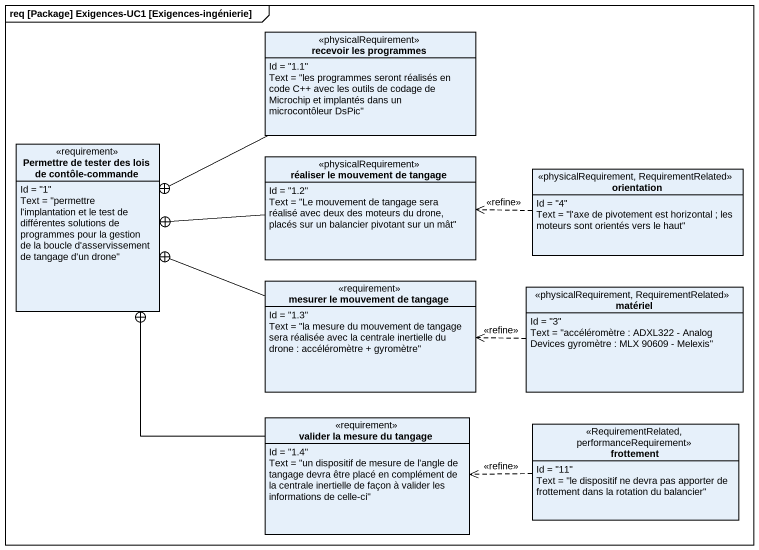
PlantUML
@startuml
mainframe req [Package] Exigences-UC1 [Exigences-ingénierie]
hide circle
hide empty members
class "recevoir les programmes" as recevoir_les_programmes <<physicalRequirement>> {
  Id = "1.1"
  Text = "les programmes seront réalisés en code C++ avec les outils de codage de Microchip et implantés dans un microcontôleur DsPic"
}
class "Permettre de tester des lois de contôle-commande" as Permettre_de_tester_des <<requirement>> {
  Id = "1"
  Text = "permettre l'implantation et le test de différentes solutions de programmes pour la gestion de la boucle d'asservissement de tangage d'un drone"
}
class "réaliser le mouvement de tangage" as réaliser_le_mouvement_de <<physicalRequirement>> {
  Id = "1.2"
  Text = "Le mouvement de tangage sera réalisé avec deux des moteurs du drone, placés sur un balancier pivotant sur un mât"
}
class orientation <<physicalRequirement, RequirementRelated>> {
  Id = "4"
  Text = "l'axe de pivotement est horizontal ; les moteurs sont orientés vers le haut"
}
class "mesurer le mouvement de tangage" as mesurer_le_mouvement_de <<requirement>> {
  Id = "1.3"
  Text = "la mesure du mouvement de tangage sera réalisée avec la centrale inertielle du drone : accéléromètre + gyromètre"
}
class matériel <<physicalRequirement, RequirementRelated>> {
  Id = "3"
  Text = "accéléromètre : ADXL322 - Analog Devices gyromètre : MLX 90609 - Melexis"
}
class "valider la mesure du tangage" as valider_la_mesure_du_tangage <<requirement>> {
  Id = "1.4"
  Text = "un dispositif de mesure de l'angle de tangage devra être placé en complément de la centrale inertielle de façon à valider les informations de celle-ci"
}
class frottement <<RequirementRelated, performanceRequirement>> {
  Id = "11"
  Text = "le dispositif ne devra pas apporter de frottement dans la rotation du balancier"
}
recevoir_les_programmes -left-+ Permettre_de_tester_des
réaliser_le_mouvement_de -left-+ Permettre_de_tester_des
orientation .left.> réaliser_le_mouvement_de : <<refine>>
mesurer_le_mouvement_de -left-+ Permettre_de_tester_des
matériel .left.> mesurer_le_mouvement_de : <<refine>>
valider_la_mesure_du_tangage -up-+ Permettre_de_tester_des
frottement .left.> valider_la_mesure_du_tangage : <<refine>>
@enduml
